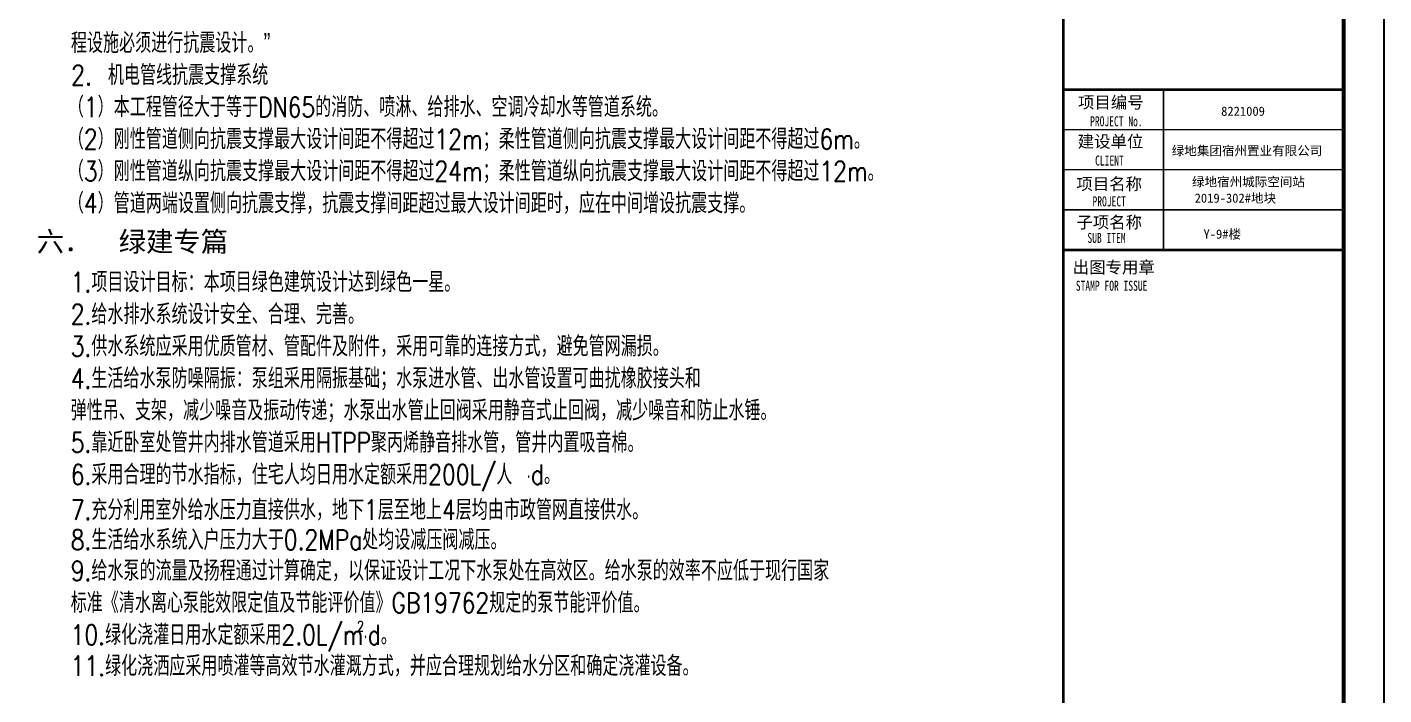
# Model space of a CAD drawing. Extents: x 27938 to 1507990, y 110129 to 923079.
# Drawn here: x 542303 to 576137, y 526655 to 543317 of the extents above; entities that cross this region are included whole.
import ezdxf

# ---------------------------------------------------------------- set-up
doc = ezdxf.new("R2010")
doc.units = 0
doc.header["$LTSCALE"] = 1000
doc.header["$MEASUREMENT"] = 0
for name, color, linetype in [('0s-水标注', 7, 'Continuous'), ('0s_水标注', 7, 'Continuous'), ('图框', 140, 'Continuous'), ('图签文字', 147, 'Continuous')]:
    doc.layers.add(name, color=color, linetype=linetype)
doc.layers.add('yichutu', color=7, linetype='Continuous', true_color=0xffffff, plot=False)
doc.layers.add('图签', color=147, linetype='Continuous', lineweight=18)
doc.styles.add('HZ', font='txt', dxfattribs={"bigfont": 'hztxt'})
doc.styles.add('宋体', font='', dxfattribs={"height": 50})
doc.styles.add('建筑图签-1', font='simhei.ttf', dxfattribs={"width": 0.7})
doc.styles.get('宋体').set_extended_font_data('SimSun')

# ---------------------------------------------------------------- blocks, each defined once
blk = doc.blocks.new('TK')
at = {"layer": '图框'}
blk.add_lwpolyline([(465375, 548714), (549475, 548714), (549475, 489314), (465375, 489314)], close=True, dxfattribs=at)
blk.add_lwpolyline([(465375, 548714), (549475, 548714), (549475, 489314), (465375, 489314)], close=True, dxfattribs=at)
at = {"layer": '图框', "const_width": 100}
blk.add_lwpolyline([(548475, 490314), (548475, 547714), (467875, 547714), (467875, 490314)], close=True, dxfattribs=at)
at = {"layer": '图框'}
for points, const_width in [([(541480, 490314), (541480, 547714)], 70), ([(541480, 525414), (548480, 525414)], 70), ([(541480, 525414), (548480, 525414)], 70), ([(543980, 521414), (543980, 525414)], 35), ([(541480, 524414), (548480, 524414)], 35), ([(541480, 523414), (548480, 523414)], 35), ([(541480, 522414), (548480, 522414)], 35), ([(548480, 521414), (541480, 521414)], 70)]:
    blk.add_lwpolyline(points, dxfattribs=dict(at, const_width=const_width))
at = {"layer": '图框', "style": '建筑图签-1', "width": 0.7}
for s, p in [('PROJECT No.', (542150, 524499, -1799)), ('CLIENT', (542274, 523520)), ('PROJECT', (542209, 522500)), ('SUB ITEM', (542082, 521589)), ('STAMP FOR ISSUE', (541793, 520395))]:
    blk.add_text(s, height=250, dxfattribs=at).set_placement(p)
at = {"layer": '图签', "color": 2, "style": '宋体'}
for s, height, p in [('8221009', 229.3, (545417, 524761)), ('绿地集团宿州置业有限公司', 229.34, (544185, 523776)), ('绿地宿州城际空间站', 229.3, (544690, 523001)), ('2019-302#地块', 229.34, (544757, 522592)), ('Y-9#楼', 229.3, (544977, 521695))]:
    blk.add_text(s, height=height, dxfattribs=at).set_placement(p)
at = {"layer": '图签文字', "color": 7, "style": '建筑图签-1'}
for s, p in [('项目编号', (541848, 524946)), ('建设单位', (541840, 523969)), ('项目名称', (541807, 522911)), ('子项名称', (541807, 521954)), ('出图专用章', (541716, 520832))]:
    blk.add_text(s, height=300, dxfattribs=at).set_placement(p)
blk = doc.blocks.new('yct-841-594-84100-59399.9999999999-100-1000.0')
at = {"layer": 'yichutu', "color": 7, "true_color": 0xffffff}
blk.add_lwpolyline([(0, 0), (0, 59400), (84100, 59400), (84100, 0)], close=True, dxfattribs=at)

msp = doc.modelspace()

# ---------------------------------------------------------------- block references
msp.add_blockref('TK', (26661.9, 16343.3))
at = {"layer": 'yichutu'}
msp.add_blockref('yct-841-594-84100-59399.9999999999-100-1000.0', (492036.9, 505657), dxfattribs=at)

# ---------------------------------------------------------------- texts
at = {"layer": '0s-水标注', "color": 0, "insert": (542543.2, 539049), "char_height": 500, "width": 14500, "attachment_point": 1, "style": 'HZ'}
msp.add_mtext('\\P{\\fSimHei|b0|i0|c134|p2;六．  绿建专篇}', dxfattribs=at)
at = {"layer": '0s_水标注', "color": 0, "style": 'HZ', "width": 0.8}
for s, height, p in [('程设施必须进行抗震设计。”', 500, (543396.7, 542671.3)), ('2.\u3000机电管线抗震支撑系统', 500, (543403.1, 541871.3)), ('2.给水排水系统设计安全、合理、完善。', 500, (543390.6, 535902.1)), ('10.绿化浇灌日用水定额采用2.0L/m·d。', 500, (543390.6, 527902.1)), ('2', 250, (550528.7, 528246.3))]:
    msp.add_text(s, height=height, dxfattribs=at).set_placement(p)
at = {"layer": '0s_水标注', "style": 'HZ', "width": 0.8}
for s, p in [('（1）本工程管径大于等于DN65的消防、喷淋、给排水、空调冷却水等管道系统。', (543319.3, 541071.3)), ('（2）刚性管道侧向抗震支撑最大设计间距不得超过12m；柔性管道侧向抗震支撑最大设计间距不得超过6m。', (543319.3, 540271.3)), ('（3）刚性管道纵向抗震支撑最大设计间距不得超过24m；柔性管道纵向抗震支撑最大设计间距不得超过12m。', (543319.3, 539471.3)), ('（4）管道两端设置侧向抗震支撑，抗震支撑间距超过最大设计间距时，应在中间增设抗震支撑。', (543319.3, 538671.3))]:
    msp.add_text(s, height=500, dxfattribs=at).set_placement(p)
at = {"layer": '0s_水标注', "color": 7, "style": 'HZ', "width": 0.8}
for s, p in [('1.项目设计目标：本项目绿色建筑设计达到绿色一星。', (543390.6, 536702.1)), ('3.供水系统应采用优质管材、管配件及附件，采用可靠的连接方式，避免管网漏损。', (543390.6, 535102.1)), ('4.生活给水泵防噪隔振：泵组采用隔振基础；水泵进水管、出水管设置可曲扰橡胶接头和', (543390.6, 534302.1)), ('弹性吊、支架，减少噪音及振动传递；水泵出水管止回阀采用静音式止回阀，减少噪音和防止水锤。', (543390.6, 533502.1)), ('5.靠近卧室处管井内排水管道采用HTPP聚丙烯静音排水管，管井内置吸音棉。', (543390.6, 532702.1)), ('6.采用合理的节水指标，住宅人均日用水定额采用200L/人 ·d。', (543390.6, 531902.1)), ('7.充分利用室外给水压力直接供水，地下1层至地上4层均由市政管网直接供水。', (543390.6, 531021.1)), ('8.生活给水系统入户压力大于0.2MPa处均设减压阀减压。', (543390.6, 530273.8)), ('9.给水泵的流量及扬程通过计算确定，以保证设计工况下水泵处在高效区。给水泵的效率不应低于现行国家', (543390.6, 529502.1)), ('标准《清水离心泵能效限定值及节能评价值》GB19762规定的泵节能评价值。', (543390.6, 528702.1)), ('11.绿化浇洒应采用喷灌等高效节水灌溉方式，并应合理规划给水分区和确定浇灌设备。', (543390.6, 527127))]:
    msp.add_text(s, height=500, dxfattribs=at).set_placement(p)

doc.saveas('drawing.dxf')
